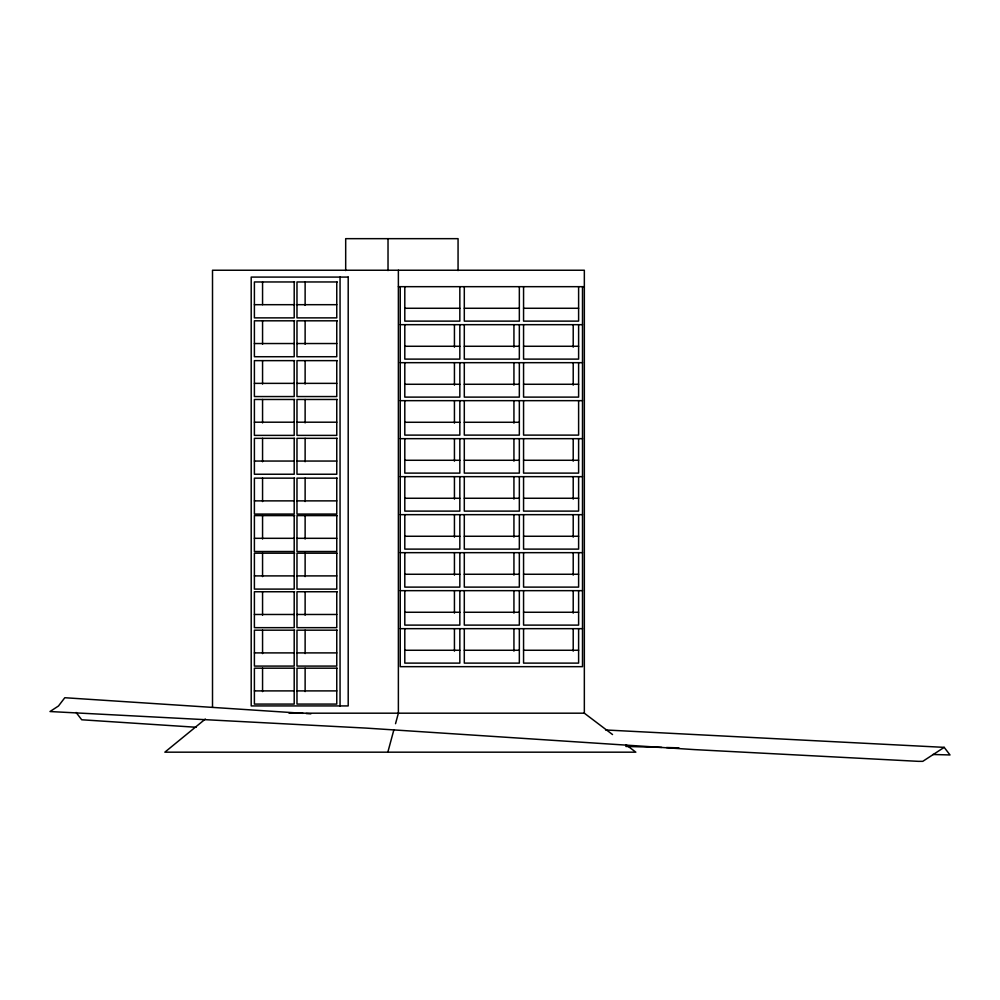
<?xml version="1.0" encoding="UTF-8"?>
<svg xmlns="http://www.w3.org/2000/svg" width="1000" height="1000" viewBox="0 0 1000 1000"><rect width="100%" height="100%" fill="white"/><g stroke="black" fill="none" stroke-linecap="round" stroke-linejoin="round"><path stroke-width="1.5" d="M387.837 752.175L393.913 729.675M395.538 723.688L398.375 713.188L398.375 270.238M205.362 719.038L164.85 752.175L635.837 752.175L626.025 744.75M932.913 754.5L950 754.95L944.188 747.362L922.775 761.338L918.288 761.338L694.575 749.613L366.125 728.1L50 711.538L58.475 706L64.812 697.725L303.075 713.325M294.7 281.962L254.4 281.962L254.4 317.875L294.2 317.875L294.2 281.962M337.275 281.962L296.975 281.962L296.975 317.875L336.763 317.875L336.763 281.962M398.375 286.675L584.338 286.675M254.4 304.688L294.7 304.688M296.975 304.688L336.763 304.688M404.8 308.275L459.837 308.275M464.3 308.275L519.338 308.275M523.562 308.275L578.612 308.275M294.7 320.812L254.4 320.812L254.4 356.725L294.2 356.725L294.2 320.812M337.275 320.812L296.975 320.812L296.975 356.725L336.763 356.725L336.763 320.812M400.238 324.675L582.5 324.675M254.4 343.537L294.2 343.537M296.975 343.537L336.763 343.537M404.8 346.275L459.837 346.275M464.3 346.275L519.338 346.275M523.562 346.275L578.612 346.275M294.7 360.637L254.4 360.637L254.4 396.55L294.2 396.55L294.2 360.637M337.275 360.637L296.975 360.637L296.975 396.55L336.763 396.55L336.763 360.637M400.238 362.675L582.5 362.675M254.4 383.363L294.2 383.363M296.975 383.363L336.763 383.363M404.8 384.275L459.837 384.275M464.3 384.275L519.338 384.275M523.562 384.275L578.612 384.275M294.7 399.475L254.4 399.475L254.4 435.387L294.2 435.387L294.2 399.475M337.275 399.475L296.975 399.475L296.975 435.387L336.763 435.387L336.763 399.475M400.238 400.662L582.5 400.662M254.4 422.2L294.2 422.2M296.975 422.2L336.763 422.2M404.8 422.275L459.837 422.275M464.3 422.275L519.338 422.275M294.7 438.325L254.4 438.325L254.4 474.237L294.2 474.237L294.2 438.325M337.275 438.325L296.975 438.325L296.975 474.237L336.763 474.237L336.763 438.325M400.238 438.663L582.5 438.663M404.8 460.275L459.837 460.275M464.3 460.275L519.338 460.275M523.562 460.275L578.612 460.275M254.4 461.05L294.2 461.05M296.975 461.05L336.763 461.05M400.238 476.662L582.5 476.662M294.7 478.15L254.4 478.15L254.4 514.062L294.2 514.062L294.2 478.15M337.275 478.15L296.975 478.15L296.975 514.062L336.763 514.062L336.763 478.15M404.8 498.263L459.837 498.263M464.3 498.263L519.338 498.263M523.562 498.263L578.612 498.263M254.4 500.875L294.2 500.875M296.975 500.875L336.763 500.875M400.238 514.663L582.5 514.663M294.7 515.6L254.4 515.6L254.4 551.512L294.2 551.512L294.2 515.6M337.275 515.6L296.975 515.6L296.975 551.512L336.763 551.512L336.763 515.6M404.8 536.263L459.837 536.263M464.3 536.263L519.338 536.263M523.562 536.263L578.612 536.263M254.4 538.312L294.2 538.312M296.975 538.312L336.763 538.312M400.238 552.663L582.5 552.663M294.7 553.188L254.4 553.188L254.4 589.1L294.2 589.1L294.2 553.188M337.275 553.188L296.975 553.188L296.975 589.1L336.763 589.1L336.763 553.188M404.8 574.263L459.837 574.263M464.3 574.263L519.338 574.263M523.562 574.263L578.612 574.263M254.4 575.9L294.2 575.9M296.975 575.9L336.763 575.9M400.238 590.662L582.5 590.662M294.7 591.75L254.4 591.75L254.4 627.663L294.2 627.663L294.2 591.75M337.275 591.75L296.975 591.75L296.975 627.663L336.763 627.663L336.763 591.75M404.8 612.263L459.837 612.263M464.3 612.263L519.338 612.263M523.562 612.263L578.612 612.263M254.4 614.475L294.2 614.475M296.975 614.475L336.763 614.475M400.238 628.663L582.5 628.663M294.7 630.175L254.4 630.175L254.4 666.087L294.2 666.087L294.2 630.175M337.275 630.175L296.975 630.175L296.975 666.087L336.763 666.087L336.763 630.175M404.8 650.263L459.837 650.263M464.3 650.263L519.338 650.263M523.562 650.263L578.612 650.263M254.4 652.9L294.2 652.9M296.975 652.9L336.763 652.9M294.7 668.188L254.4 668.188L254.4 704.087L294.2 704.087L294.2 668.188M337.275 668.188L296.975 668.188L296.975 704.087L336.763 704.087L336.763 668.188M254.4 690.9L294.2 690.9M296.975 690.9L336.763 690.9M289.05 713.188L584.338 713.188L612.537 734.538M625.837 746.45L661.75 747.4M666.438 747.513L678.925 747.85M605.612 729.975L944.188 747.362M306.188 713.538L310.863 713.838M196.137 727.262L81.713 719.775L76.112 712.463M584.338 713.188L584.338 270.238L212.512 270.238L212.512 706.938M582.5 286.675L582.5 666.663L400.238 666.663L400.238 286.675M578.612 286.675L578.612 321.125L523.562 321.125L523.562 286.675M578.612 324.675L578.612 359.113L523.562 359.113L523.562 324.675M578.612 362.675L578.612 397.113L523.562 397.113L523.562 362.675M578.612 400.662L578.612 435.112L523.562 435.112L523.562 400.662M578.612 438.663L578.612 473.113L523.562 473.113L523.562 438.663M578.612 476.662L578.612 511.112L523.562 511.112L523.562 476.662M578.612 514.663L578.612 549.113L523.562 549.113L523.562 514.663M578.612 552.663L578.612 587.112L523.562 587.112L523.562 552.663M578.612 590.662L578.612 625.112L523.562 625.112L523.562 590.662M578.612 628.663L578.612 663.112L523.562 663.112L523.562 628.663M573.212 324.675L573.212 347.137M573.212 362.675L573.212 385.138M573.212 438.663L573.212 461.138M573.212 476.662L573.212 499.125M573.212 514.663L573.212 537.125M573.212 552.663L573.212 575.125M573.212 590.662L573.212 613.125M573.212 628.663L573.212 651.125M519.338 286.675L519.338 321.125L464.3 321.125L464.3 286.675M519.338 324.675L519.338 359.113L464.3 359.113L464.3 324.675M519.338 362.675L519.338 397.113L464.3 397.113L464.3 362.675M519.338 400.662L519.338 435.112L464.3 435.112L464.3 400.662M519.338 438.663L519.338 473.113L464.3 473.113L464.3 438.663M519.338 476.662L519.338 511.112L464.3 511.112L464.3 476.662M519.338 514.663L519.338 549.113L464.3 549.113L464.3 514.663M519.338 552.663L519.338 587.112L464.3 587.112L464.3 552.663M519.338 590.662L519.338 625.112L464.3 625.112L464.3 590.662M519.338 628.663L519.338 663.112L464.3 663.112L464.3 628.663M513.938 324.675L513.938 347.137M513.938 362.675L513.938 385.138M513.938 400.662L513.938 423.137M513.938 438.663L513.938 461.138M513.938 476.662L513.938 499.125M513.938 514.663L513.938 537.125M513.938 552.663L513.938 575.125M513.938 590.662L513.938 613.125M513.938 628.663L513.938 651.125M459.837 286.675L459.837 321.125L404.8 321.125L404.8 286.675M459.837 324.675L459.837 359.113L404.8 359.113L404.8 324.675M459.837 362.675L459.837 397.113L404.8 397.113L404.8 362.675M459.837 400.662L459.837 435.112L404.8 435.112L404.8 400.662M459.837 438.663L459.837 473.113L404.8 473.113L404.8 438.663M459.837 476.662L459.837 511.112L404.8 511.112L404.8 476.662M459.837 514.663L459.837 549.113L404.8 549.113L404.8 514.663M459.837 552.663L459.837 587.112L404.8 587.112L404.8 552.663M459.837 590.662L459.837 625.112L404.8 625.112L404.8 590.662M459.837 628.663L459.837 663.112L404.8 663.112L404.8 628.663M458.062 270.587L458.062 238.663L345.688 238.663L345.688 270.587M454.438 324.675L454.438 347.137M454.438 362.675L454.438 385.138M454.438 400.662L454.438 423.137M454.438 438.663L454.438 461.138M454.438 476.662L454.438 499.125M454.438 514.663L454.438 537.125M454.438 552.663L454.438 575.125M454.438 590.662L454.438 613.125M454.438 628.663L454.438 651.125M388.025 238.663L388.025 270.587M340.05 277.087L340.05 705.925M305.125 281.962L305.125 305.387M305.125 320.812L305.125 344.237M305.125 360.637L305.125 384.05M305.125 399.475L305.125 422.9M305.125 438.325L305.125 461.75M305.125 478.15L305.125 501.562M305.125 515.6L305.125 539.012M305.125 553.188L305.125 576.6M305.125 591.75L305.125 615.175M305.125 630.175L305.125 653.6M305.125 668.188L305.125 691.6M262.562 281.962L262.562 304.688M262.562 320.812L262.562 344.237M262.562 360.637L262.562 384.05M262.562 399.475L262.562 422.9M262.562 438.325L262.562 461.75M262.562 478.15L262.562 501.562M262.562 515.6L262.562 539.012M262.562 553.188L262.562 576.6M262.562 591.75L262.562 615.175M262.562 630.175L262.562 653.6M262.562 668.188L262.562 691.6M348.2 277.087L251.2 277.087L251.2 705.925L348.2 705.925L348.2 277.087"/></g></svg>
